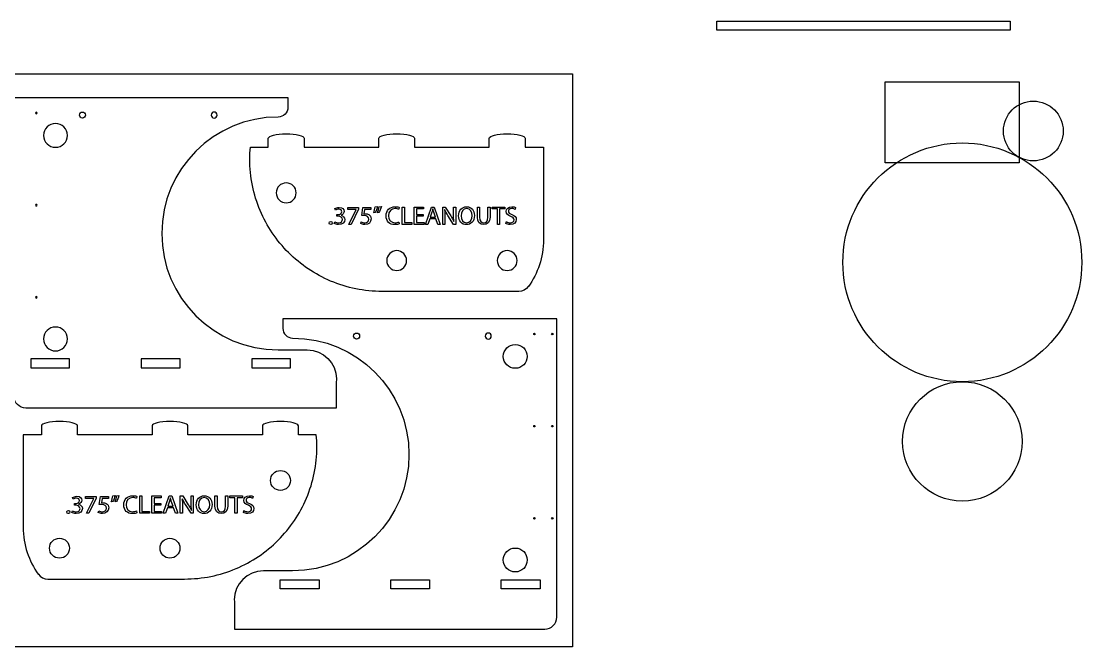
# Model space of a CAD drawing. Extents: x -964 to 14369, y 128 to 12314.
# Drawn here: x 7580 to 13974, y 128 to 3901 of the extents above; entities that cross this region are included whole.
import ezdxf

# ---------------------------------------------------------------- set-up
doc = ezdxf.new("R2010")
doc.units = 0
doc.layers.add('desk_2009', color=7, linetype='CONTINUOUS')

msp = doc.modelspace()

# ---------------------------------------------------------------- linework, layer by layer
at = {"layer": 'desk_2009', "color": 7}
for points in [[(13542.453, 3847.0664), (11773.944, 3846.9064), (11773.934, 3900.9064), (13542.448, 3901.0664), (13542.453, 3847.0664), (13542.453, 3847.0664), (11773.944, 3846.9064), (11773.934, 3900.9064), (13542.448, 3901.0664), (13542.453, 3847.0664), (13542.453, 3847.0664)], [(9475.1557, 2760.7038), (9471.5857, 2770.6398)], [(9613.3223, 2776.6943), (9613.3223, 2767.6903), (9569.3883, 2675.7863), (9555.2613, 2675.7863), (9599.0403, 2765.0503), (9599.0403, 2765.3613), (9549.6733, 2765.3613), (9549.6733, 2776.6943), (9613.3223, 2776.6943), (9613.3223, 2776.6943)], [(9632.8846, 2728.2581), (9639.4046, 2776.6941), (9687.6846, 2776.6941), (9687.6846, 2765.2061), (9687.6846, 2765.2061)], [(9687.6846, 2765.2061), (9649.1846, 2765.2061), (9645.3036, 2739.2801)], [(9714.5442, 2781.6619), (9728.5152, 2783.2139), (9728.5152, 2783.2139)], [(9737.5192, 2781.6619), (9751.4922, 2783.2139), (9751.4922, 2783.2139)], [(9859.696, 2777.4712), (9856.437, 2766.4482)], [(9876.4648, 2780.4199), (9889.9708, 2780.4199), (9889.9708, 2687.1189), (9934.6808, 2687.1189), (9934.6808, 2675.7859), (9876.4648, 2675.7859), (9876.4648, 2780.4199), (9876.4648, 2780.4199)], [(10003.92, 2724.8428), (9963.246, 2724.8428), (9963.246, 2687.1188), (10008.577, 2687.1188), (10008.577, 2675.7858), (9949.74, 2675.7858), (9949.74, 2780.4198), (10006.248, 2780.4198), (10006.248, 2769.0868), (9963.246, 2769.0868), (9963.246, 2736.0208), (10003.92, 2736.0208), (10003.92, 2724.8428), (10003.92, 2724.8428)], [(10043.043, 2708.6969), (10032.176, 2675.7859), (10018.205, 2675.7859), (10053.755, 2780.4199), (10070.056, 2780.4199), (10105.762, 2675.7859), (10091.325, 2675.7859), (10080.147, 2708.6969), (10043.043, 2708.6969), (10043.043, 2708.6969)], [(10056.084, 2749.5259), (10045.838, 2719.2539), (10077.352, 2719.2539), (10077.352, 2719.2539)], [(10061.672, 2768.4659), (10061.363, 2768.4659)], [(10077.352, 2719.2539), (10067.106, 2749.3709)], [(10121.135, 2675.7861), (10121.135, 2780.4201), (10135.883, 2780.4201), (10169.416, 2727.4821)], [(10133.243, 2763.8081), (10132.778, 2763.6531)], [(10186.957, 2736.6411), (10186.957, 2780.4201), (10199.688, 2780.4201), (10199.688, 2675.7861), (10186.027, 2675.7861), (10152.804, 2728.8791)], [(10330.099, 2718.7879), (10330.099, 2780.4199), (10343.76, 2780.4199), (10343.76, 2780.4199)], [(10343.76, 2780.4199), (10343.76, 2718.4779)], [(10393.593, 2718.4779), (10393.593, 2780.4199), (10407.254, 2780.4199), (10407.254, 2719.4089)], [(10450.57, 2768.9316), (10418.745, 2768.9316), (10418.745, 2780.4196), (10496.211, 2780.4196), (10496.211, 2768.9316), (10464.231, 2768.9316), (10464.231, 2675.7856), (10450.57, 2675.7856), (10450.57, 2768.9316), (10450.57, 2768.9316)], [(10560.796, 2777.0052), (10557.071, 2765.9822)], [(9467.7037, 2680.9088), (9471.4297, 2691.4658), (9471.4297, 2691.4658)], [(9490.5247, 2724.8428), (9482.9177, 2724.8428), (9482.9177, 2735.0888), (9490.5247, 2735.0888)], [(9508.2227, 2730.5868), (9508.2227, 2730.2768)], [(9626.9856, 2680.2881), (9630.4006, 2690.6891)], [(9714.0782, 2746.4219), (9705.3852, 2745.4899)], [(9737.0542, 2746.4219), (9728.3602, 2745.4899)], [(9856.746, 2689.9132), (9859.541, 2679.2012), (9859.541, 2679.2012)], [(10133.864, 2720.4961), (10133.864, 2675.7861), (10121.135, 2675.7861), (10121.135, 2675.7861)], [(10188.199, 2693.4831), (10188.51, 2693.6391)], [(10501.649, 2680.9092), (10505.064, 2692.2422), (10505.064, 2692.2422)], [(9446.281, 2674.0781), (9446.127, 2674.0781), (9446.127, 2674.0781)], [(7893.4496, 1017.8894), (7889.8786, 1027.8254)], [(8031.6162, 1033.8799), (8031.6162, 1024.8759), (7987.6822, 932.9719), (7973.5552, 932.9719), (8017.3342, 1022.2359), (8017.3342, 1022.5469), (7967.9672, 1022.5469), (7967.9672, 1033.8799), (8031.6162, 1033.8799), (8031.6162, 1033.8799)], [(8051.1785, 985.4436), (8057.6985, 1033.8796), (8105.9785, 1033.8796), (8105.9785, 1022.3916), (8105.9785, 1022.3916)], [(8132.8381, 1038.8474), (8146.8091, 1040.3994), (8146.8091, 1040.3994)], [(8155.8131, 1038.8474), (8169.7861, 1040.3994), (8169.7861, 1040.3994)], [(8277.9899, 1034.6567), (8274.7309, 1023.6337)], [(8294.7588, 1037.6055), (8308.2648, 1037.6055), (8308.2648, 944.3045), (8352.9748, 944.3045), (8352.9748, 932.9715), (8294.7588, 932.9715), (8294.7588, 1037.6055), (8294.7588, 1037.6055)], [(8422.2139, 982.0283), (8381.5399, 982.0283), (8381.5399, 944.3043), (8426.8709, 944.3043), (8426.8709, 932.9713), (8368.0339, 932.9713), (8368.0339, 1037.6053), (8424.5419, 1037.6053), (8424.5419, 1026.2723), (8381.5399, 1026.2723), (8381.5399, 993.2063), (8422.2139, 993.2063), (8422.2139, 982.0283), (8422.2139, 982.0283)], [(8461.3365, 965.8825), (8450.4695, 932.9715), (8436.4985, 932.9715), (8472.0485, 1037.6055), (8488.3495, 1037.6055), (8524.0555, 932.9715), (8509.6185, 932.9715), (8498.4405, 965.8825), (8461.3365, 965.8825), (8461.3365, 965.8825)], [(8479.9655, 1025.6515), (8479.6565, 1025.6515)], [(8539.4287, 932.9717), (8539.4287, 1037.6057), (8554.1767, 1037.6057), (8587.7087, 984.6677)], [(8605.2517, 993.8267), (8605.2517, 1037.6057), (8617.9817, 1037.6057), (8617.9817, 932.9717), (8604.3207, 932.9717), (8571.0977, 986.0647)], [(8748.3927, 975.9735), (8748.3927, 1037.6055), (8762.0537, 1037.6055), (8762.0537, 1037.6055)], [(8762.0537, 1037.6055), (8762.0537, 975.6635)], [(8811.8867, 975.6635), (8811.8867, 1037.6055), (8825.5477, 1037.6055), (8825.5477, 976.5945)], [(8868.8643, 1026.1172), (8837.0393, 1026.1172), (8837.0393, 1037.6052), (8914.5053, 1037.6052), (8914.5053, 1026.1172), (8882.5253, 1026.1172), (8882.5253, 932.9712), (8868.8643, 932.9712), (8868.8643, 1026.1172), (8868.8643, 1026.1172)], [(8979.0894, 1034.1907), (8975.3644, 1023.1677)], [(7908.8186, 982.0284), (7901.2116, 982.0284), (7901.2116, 992.2744), (7908.8186, 992.2744)], [(7926.5166, 987.7724), (7926.5166, 987.4624)], [(8105.9785, 1022.3916), (8067.4785, 1022.3916), (8063.5975, 996.4656)], [(8132.3721, 1003.6074), (8123.6791, 1002.6754)], [(8155.3481, 1003.6074), (8146.6541, 1002.6754)], [(8474.3775, 1006.7115), (8464.1315, 976.4395), (8495.6455, 976.4395), (8495.6455, 976.4395)], [(8495.6455, 976.4395), (8485.3995, 1006.5565)], [(8552.1577, 977.6817), (8552.1577, 932.9717), (8539.4287, 932.9717), (8539.4287, 932.9717)], [(8551.5367, 1020.9937), (8551.0717, 1020.8387)], [(7864.5749, 931.2637), (7864.4199, 931.2637), (7864.4199, 931.2637)], [(7885.9976, 938.0944), (7889.7236, 948.6514), (7889.7236, 948.6514)], [(8045.2795, 937.4736), (8048.6945, 947.8746)], [(8275.0399, 947.0987), (8277.8359, 936.3867), (8277.8359, 936.3867)], [(8606.4927, 950.6687), (8606.8037, 950.8247)], [(8919.9424, 938.0947), (8923.3574, 949.4277), (8923.3574, 949.4277)]]:
    msp.add_lwpolyline(points, dxfattribs=at)
at = {"layer": 'desk_2009', "color": 1}
for points in [[(10904.046, 128), (7448.046, 128), (7448.046, 3584), (10904.046, 3584), (10904.046, 128), (10904.046, 128)], [(12788.206, 3535.776), (13595.816, 3535.776), (13595.816, 3045.982), (12788.206, 3045.982), (12788.206, 3535.776), (12788.206, 3535.776)], [(7536.6024, 1640.001), (7536.6024, 3440), (9188.1084, 3440), (9188.1084, 3440)], [(9188.1084, 3440), (9188.1084, 3381.5)], [(7667.1025, 3347.3799), (7667.1025, 3347.3799)], [(7967.8438, 3335.1191), (7967.8438, 3335.1191)], [(8725.3613, 3335.1191), (8725.3613, 3335.1191)], [(9129.6084, 3323), (9129.6054, 3323), (9129.6034, 3323)], [(7715.0527, 3212.5117), (7715.0527, 3212.5117)], [(13861.313, 3238.748), (13861.313, 3238.748)], [(8961.6544, 3141.1738), (9069.9424, 3141.1738), (9069.9424, 3195.1738)], [(9285.9424, 3195.1738), (9285.9424, 3141.1738), (9735.9424, 3141.1738), (9735.9424, 3195.1738), (9735.9424, 3195.1738)], [(9951.9424, 3195.1738), (9951.9424, 3141.1738), (10401.9424, 3141.1738), (10401.9424, 3195.1738)], [(10617.9424, 3195.1738), (10617.9424, 3141.1738), (10728.1924, 3141.1738), (10728.1924, 2583.1738)], [(9177.9404, 2925.6875), (9177.9404, 2925.6875)], [(7667.1025, 2791.6094), (7667.1025, 2791.6094)], [(9843.9404, 2517.2949), (9843.9404, 2517.2949)], [(10509.94, 2517.2949), (10509.94, 2517.2949)], [(13973.554, 2446.7471), (13973.554, 2446.7471)], [(10579.3364, 2271.4158), (9756.1944, 2271.4158)], [(10637.5534, 2300.4878), (10637.1394, 2300.4878)], [(7676.1025, 2235.8379), (7676.1025, 2235.8379)], [(9157.5234, 2106.999), (9157.5234, 2048.499)], [(10809.0294, 307), (10809.0294, 2106.999), (9157.5234, 2106.999), (9157.5234, 2106.999)], [(7715.0527, 1984.5107), (7715.0527, 1984.5107)], [(9216.0234, 1989.999), (9216.0264, 1989.999), (9216.0284, 1989.999)], [(9620.2705, 2002.1182), (9620.2705, 2002.1182)], [(10377.788, 2002.1182), (10377.788, 2002.1182)], [(10678.529, 2014.3789), (10678.529, 2014.3789)], [(10786.529, 2014.3789), (10786.529, 2014.3789)], [(9129.6034, 1919.001), (9305.1034, 1919.001)], [(7871.854, 1865.001), (7637.854, 1865.001), (7637.854, 1811), (7871.854, 1811), (7871.854, 1865.001), (7871.854, 1865.001)], [(8537.854, 1865.001), (8303.854, 1865.001), (8303.854, 1811), (8537.854, 1811), (8537.854, 1865.001), (8537.854, 1865.001)], [(9203.854, 1865.001), (8969.854, 1865.001), (8969.854, 1811), (9203.854, 1811), (9203.854, 1865.001), (9203.854, 1865.001)], [(10630.579, 1879.5107), (10630.579, 1879.5107)], [(9479.9664, 1728.591), (9479.9664, 1568.001), (7608.6034, 1568.001), (7608.6024, 1568.001)], [(7703.1211, 1460.6113), (7703.1211, 1406.6113), (7592.8711, 1406.6113), (7592.8711, 848.6113)], [(8369.1211, 1460.6113), (8369.1211, 1406.6113), (7919.1211, 1406.6113), (7919.1211, 1460.6113)], [(9035.1211, 1460.6113), (9035.1211, 1406.6113), (8585.1211, 1406.6113), (8585.1211, 1460.6113), (8585.1211, 1460.6113)], [(9359.4091, 1406.6113), (9251.1211, 1406.6113), (9251.1211, 1460.6113)], [(10678.529, 1458.6084), (10678.529, 1458.6084)], [(10786.529, 1458.6084), (10786.529, 1458.6084)], [(13613.554, 1366.748), (13613.554, 1366.748)], [(9143.123, 1191.125), (9143.123, 1191.125)], [(10669.529, 902.8369), (10669.529, 902.8369)], [(10777.529, 902.8369), (10777.529, 902.8369)], [(7811.123, 782.7324), (7811.123, 782.7324)], [(8477.123, 782.7324), (8477.123, 782.7324)], [(10630.579, 651.5098), (10630.579, 651.5098)], [(9216.0284, 586), (9040.5284, 586)], [(7683.5101, 565.9253), (7683.9241, 565.9253)], [(7741.7281, 536.8533), (8564.8691, 536.8533)], [(9141.778, 532), (9375.778, 532), (9375.778, 477.999), (9141.778, 477.999), (9141.778, 532), (9141.778, 532)], [(9807.778, 532), (10041.778, 532), (10041.778, 477.999), (9807.778, 477.999), (9807.778, 532), (9807.778, 532)], [(10473.778, 532), (10707.778, 532), (10707.778, 477.999), (10473.778, 477.999), (10473.778, 532), (10473.778, 532)], [(8865.6654, 395.59), (8865.6654, 235), (10737.0284, 235), (10737.0294, 235)]]:
    msp.add_lwpolyline(points, dxfattribs=at)
for points in [[(13501.313, 3238.748), (13501.313, 3338.159), (13581.901, 3418.748), (13681.313, 3418.748)], [(13681.313, 3418.748), (13780.723, 3418.748), (13861.313, 3338.159), (13861.313, 3238.748)], [(7671.6025, 3351.8799), (7669.1175, 3351.8799), (7667.1025, 3349.8649), (7667.1025, 3347.3799)], [(7667.1025, 3347.3799), (7667.1025, 3344.8949), (7669.1175, 3342.8799), (7671.6025, 3342.8799)], [(7676.1025, 3347.3799), (7676.1025, 3349.8649), (7674.0875, 3351.8799), (7671.6025, 3351.8799)], [(7671.6025, 3342.8799), (7674.0875, 3342.8799), (7676.1025, 3344.8949), (7676.1025, 3347.3799)], [(7931.8438, 3335.1191), (7931.8438, 3345.0601), (7939.9028, 3353.1191), (7949.8438, 3353.1191)], [(7949.8438, 3317.1191), (7939.9028, 3317.1191), (7931.8438, 3325.1781), (7931.8438, 3335.1191)], [(7949.8438, 3353.1191), (7959.7848, 3353.1191), (7967.8438, 3345.0601), (7967.8438, 3335.1191)], [(7967.8438, 3335.1191), (7967.8438, 3325.1781), (7959.7848, 3317.1191), (7949.8438, 3317.1191)], [(8743.3613, 3353.1191), (8733.4203, 3353.1191), (8725.3613, 3345.0601), (8725.3613, 3335.1191)], [(8725.3613, 3335.1191), (8725.3613, 3325.1781), (8733.4203, 3317.1191), (8743.3613, 3317.1191)], [(8761.3613, 3335.1191), (8761.3613, 3345.0601), (8753.3023, 3353.1191), (8743.3613, 3353.1191)], [(8743.3613, 3317.1191), (8753.3023, 3317.1191), (8761.3613, 3325.1781), (8761.3613, 3335.1191)], [(9188.1084, 3381.5), (9188.1084, 3349.191), (9161.9184, 3323), (9129.6084, 3323)], [(7787.0527, 3284.5117), (7747.2877, 3284.5117), (7715.0527, 3252.2767), (7715.0527, 3212.5117)], [(7859.0527, 3212.5117), (7859.0527, 3252.2767), (7826.8177, 3284.5117), (7787.0527, 3284.5117)], [(9129.6034, 3323), (8741.9024, 3322.998), (8427.6084, 3008.703), (8427.6084, 2621)], [(7715.0527, 3212.5117), (7715.0527, 3172.7467), (7747.2877, 3140.5117), (7787.0527, 3140.5117)], [(7787.0527, 3140.5117), (7826.8177, 3140.5117), (7859.0527, 3172.7467), (7859.0527, 3212.5117)], [(9069.9424, 3195.1738), (9069.9424, 3210.0848), (9118.2964, 3222.1738), (9177.9424, 3222.1738)], [(9177.9424, 3222.1738), (9237.5894, 3222.1738), (9285.9424, 3210.0848), (9285.9424, 3195.1738)], [(9735.9424, 3195.1738), (9735.9424, 3210.0848), (9784.2964, 3222.1738), (9843.9424, 3222.1738)], [(9843.9424, 3222.1738), (9903.5894, 3222.1738), (9951.9424, 3210.0848), (9951.9424, 3195.1738)], [(10401.9424, 3195.1738), (10401.9424, 3210.0848), (10450.2964, 3222.1738), (10509.9424, 3222.1738)], [(10509.9424, 3222.1738), (10569.5894, 3222.1738), (10617.9424, 3210.0848), (10617.9424, 3195.1738)], [(13681.313, 3058.748), (13581.901, 3058.748), (13501.313, 3139.336), (13501.313, 3238.748)], [(13861.313, 3238.748), (13861.313, 3139.336), (13780.723, 3058.748), (13681.313, 3058.748)], [(8958.4344, 3069.1758), (8958.4344, 3093.2018), (8959.5204, 3117.2628), (8961.6544, 3141.1738)], [(12533.554, 2446.7471), (12533.554, 2844.3931), (12855.908, 3166.7481), (13253.554, 3166.7481)], [(13253.554, 3166.7481), (13651.199, 3166.7481), (13973.554, 2844.3931), (13973.554, 2446.7471)], [(9021.0534, 2758.7028), (8979.5024, 2856.9448), (8958.4344, 2961.4028), (8958.4344, 3069.1758)], [(9177.9404, 2925.6875), (9144.8384, 2925.6875), (9118.0024, 2898.8515), (9118.0024, 2865.7475)], [(9237.8834, 2865.7475), (9237.8834, 2898.8515), (9211.0464, 2925.6875), (9177.9404, 2925.6875)], [(9118.0024, 2865.7475), (9118.0024, 2832.6425), (9144.8384, 2805.8065), (9177.9404, 2805.8065)], [(9177.9404, 2805.8065), (9211.0464, 2805.8065), (9237.8834, 2832.6425), (9237.8834, 2865.7475)], [(7671.6025, 2796.1094), (7669.1175, 2796.1094), (7667.1025, 2794.0934), (7667.1025, 2791.6094)], [(7667.1025, 2791.6094), (7667.1025, 2789.1234), (7669.1175, 2787.1094), (7671.6025, 2787.1094)], [(7676.1025, 2791.6094), (7676.1025, 2794.0934), (7674.0875, 2796.1094), (7671.6025, 2796.1094)], [(7671.6025, 2787.1094), (7674.0875, 2787.1094), (7676.1025, 2789.1234), (7676.1025, 2791.6094)], [(9192.0924, 2505.0728), (9118.7724, 2578.3938), (9061.2234, 2663.7288), (9021.0534, 2758.7028)], [(8427.6084, 2621), (8427.6084, 2233.3), (8741.9024, 1919.004), (9129.6034, 1919.001)], [(10728.1924, 2583.1738), (10728.1924, 2477.7298), (10694.6044, 2380.1348), (10637.5534, 2300.4878)], [(9445.7214, 2334.0348), (9350.7474, 2374.2048), (9265.4124, 2431.7538), (9192.0924, 2505.0728)], [(9843.9404, 2517.2949), (9810.8384, 2517.2949), (9784.0024, 2490.4589), (9784.0024, 2457.3549)], [(9903.8824, 2457.3549), (9903.8824, 2490.4589), (9877.0454, 2517.2949), (9843.9404, 2517.2949)], [(10509.94, 2517.2949), (10476.838, 2517.2949), (10450.002, 2490.4589), (10450.002, 2457.3549)], [(10569.882, 2457.3549), (10569.882, 2490.4589), (10543.045, 2517.2949), (10509.94, 2517.2949)], [(9784.0024, 2457.3549), (9784.0024, 2424.2499), (9810.8384, 2397.4139), (9843.9404, 2397.4139)], [(9843.9404, 2397.4139), (9877.0454, 2397.4139), (9903.8824, 2424.2499), (9903.8824, 2457.3549)], [(10450.002, 2457.3549), (10450.002, 2424.2499), (10476.838, 2397.4139), (10509.94, 2397.4139)], [(10509.94, 2397.4139), (10543.045, 2397.4139), (10569.882, 2424.2499), (10569.882, 2457.3549)], [(13253.554, 1726.7481), (12855.908, 1726.7481), (12533.554, 2049.1021), (12533.554, 2446.7471)], [(13973.554, 2446.7471), (13973.554, 2049.1021), (13651.199, 1726.7481), (13253.554, 1726.7481)], [(9756.1944, 2271.4158), (9648.4214, 2271.4158), (9543.9634, 2292.4828), (9445.7214, 2334.0348)], [(7671.6025, 2240.3379), (7669.1175, 2240.3379), (7667.1025, 2238.3219), (7667.1025, 2235.8379)], [(7676.1025, 2235.8379), (7676.1025, 2238.3219), (7674.0875, 2240.3379), (7671.6025, 2240.3379)], [(10637.1394, 2300.4878), (10624.0164, 2282.8468), (10603.0124, 2271.4158), (10579.3364, 2271.4158)], [(7667.1025, 2235.8379), (7667.1025, 2233.3519), (7669.1175, 2231.3379), (7671.6025, 2231.3379)], [(7671.6025, 2231.3379), (7674.0875, 2231.3379), (7676.1025, 2233.3519), (7676.1025, 2235.8379)], [(7787.0527, 2056.5107), (7747.2877, 2056.5107), (7715.0527, 2024.2757), (7715.0527, 1984.5107)], [(7859.0527, 1984.5107), (7859.0527, 2024.2757), (7826.8177, 2056.5107), (7787.0527, 2056.5107)], [(9157.5234, 2048.499), (9157.5234, 2016.19), (9183.7134, 1989.999), (9216.0234, 1989.999)], [(7715.0527, 1984.5107), (7715.0527, 1944.7457), (7747.2877, 1912.5107), (7787.0527, 1912.5107)], [(7787.0527, 1912.5107), (7826.8177, 1912.5107), (7859.0527, 1944.7457), (7859.0527, 1984.5107)], [(9216.0284, 1989.999), (9603.7294, 1989.997), (9918.0234, 1675.702), (9918.0234, 1287.999)], [(9584.2705, 2002.1182), (9584.2705, 2012.0592), (9592.3295, 2020.1182), (9602.2705, 2020.1182)], [(9602.2705, 1984.1182), (9592.3295, 1984.1182), (9584.2705, 1992.1772), (9584.2705, 2002.1182)], [(9602.2705, 2020.1182), (9612.2115, 2020.1182), (9620.2705, 2012.0592), (9620.2705, 2002.1182)], [(9620.2705, 2002.1182), (9620.2705, 1992.1772), (9612.2115, 1984.1182), (9602.2705, 1984.1182)], [(10395.788, 2020.1182), (10385.847, 2020.1182), (10377.788, 2012.0592), (10377.788, 2002.1182)], [(10377.788, 2002.1182), (10377.788, 1992.1772), (10385.847, 1984.1182), (10395.788, 1984.1182)], [(10413.788, 2002.1182), (10413.788, 2012.0592), (10405.729, 2020.1182), (10395.788, 2020.1182)], [(10395.788, 1984.1182), (10405.729, 1984.1182), (10413.788, 1992.1772), (10413.788, 2002.1182)], [(10669.529, 2014.3789), (10669.529, 2016.8639), (10671.544, 2018.8789), (10674.029, 2018.8789)], [(10674.029, 2009.8789), (10671.544, 2009.8789), (10669.529, 2011.8939), (10669.529, 2014.3789)], [(10674.029, 2018.8789), (10676.514, 2018.8789), (10678.529, 2016.8639), (10678.529, 2014.3789)], [(10678.529, 2014.3789), (10678.529, 2011.8939), (10676.514, 2009.8789), (10674.029, 2009.8789)], [(10777.529, 2014.3789), (10777.529, 2016.8639), (10779.544, 2018.8789), (10782.029, 2018.8789)], [(10782.029, 2009.8789), (10779.544, 2009.8789), (10777.529, 2011.8939), (10777.529, 2014.3789)], [(10782.029, 2018.8789), (10784.514, 2018.8789), (10786.529, 2016.8639), (10786.529, 2014.3789)], [(10786.529, 2014.3789), (10786.529, 2011.8939), (10784.514, 2009.8789), (10782.029, 2009.8789)], [(9305.1034, 1919.001), (9402.0294, 1919.001), (9480.6034, 1840.427), (9480.6034, 1743.501)], [(10486.579, 1879.5107), (10486.579, 1919.2757), (10518.814, 1951.5107), (10558.579, 1951.5107)], [(10558.579, 1951.5107), (10598.344, 1951.5107), (10630.579, 1919.2757), (10630.579, 1879.5107)], [(10558.579, 1807.5107), (10518.814, 1807.5107), (10486.579, 1839.7457), (10486.579, 1879.5107)], [(10630.579, 1879.5107), (10630.579, 1839.7457), (10598.344, 1807.5107), (10558.579, 1807.5107)], [(9480.6034, 1743.501), (9480.6034, 1738.478), (9480.3804, 1733.507), (9479.9664, 1728.591)], [(12893.554, 1366.748), (12893.554, 1565.57), (13054.732, 1726.748), (13253.554, 1726.748)], [(13253.554, 1726.748), (13452.378, 1726.748), (13613.554, 1565.57), (13613.554, 1366.748)], [(7608.6024, 1568.001), (7568.8374, 1568.001), (7536.6024, 1600.236), (7536.6024, 1640.001)], [(7811.1211, 1487.6113), (7751.4741, 1487.6113), (7703.1211, 1475.5223), (7703.1211, 1460.6113)], [(7919.1211, 1460.6113), (7919.1211, 1475.5223), (7870.7671, 1487.6113), (7811.1211, 1487.6113)], [(8477.1211, 1487.6113), (8417.4741, 1487.6113), (8369.1211, 1475.5223), (8369.1211, 1460.6113)], [(8585.1211, 1460.6113), (8585.1211, 1475.5223), (8536.7671, 1487.6113), (8477.1211, 1487.6113)], [(9143.1211, 1487.6113), (9083.4741, 1487.6113), (9035.1211, 1475.5223), (9035.1211, 1460.6113)], [(9251.1211, 1460.6113), (9251.1211, 1475.5223), (9202.7671, 1487.6113), (9143.1211, 1487.6113)], [(9362.6291, 1334.6133), (9362.6291, 1358.6393), (9361.5431, 1382.7003), (9359.4091, 1406.6113)], [(10669.529, 1458.6084), (10669.529, 1461.0924), (10671.544, 1463.1084), (10674.029, 1463.1084)], [(10674.029, 1454.1084), (10671.544, 1454.1084), (10669.529, 1456.1224), (10669.529, 1458.6084)], [(10674.029, 1463.1084), (10676.514, 1463.1084), (10678.529, 1461.0924), (10678.529, 1458.6084)], [(10678.529, 1458.6084), (10678.529, 1456.1224), (10676.514, 1454.1084), (10674.029, 1454.1084)], [(10777.529, 1458.6084), (10777.529, 1461.0924), (10779.544, 1463.1084), (10782.029, 1463.1084)], [(10782.029, 1454.1084), (10779.544, 1454.1084), (10777.529, 1456.1224), (10777.529, 1458.6084)], [(10782.029, 1463.1084), (10784.514, 1463.1084), (10786.529, 1461.0924), (10786.529, 1458.6084)], [(10786.529, 1458.6084), (10786.529, 1456.1224), (10784.514, 1454.1084), (10782.029, 1454.1084)], [(13253.554, 1006.748), (13054.732, 1006.748), (12893.554, 1167.924), (12893.554, 1366.748)], [(13613.554, 1366.748), (13613.554, 1167.924), (13452.378, 1006.748), (13253.554, 1006.748)], [(9918.0234, 1287.999), (9918.0234, 900.299), (9603.7294, 586.003), (9216.0284, 586)], [(9300.0101, 1024.1403), (9341.5621, 1122.3823), (9362.6291, 1226.8403), (9362.6291, 1334.6133)], [(9083.18, 1131.185), (9083.18, 1164.289), (9110.017, 1191.125), (9143.123, 1191.125)], [(9143.123, 1191.125), (9176.225, 1191.125), (9203.061, 1164.289), (9203.061, 1131.185)], [(9143.123, 1071.244), (9110.017, 1071.244), (9083.18, 1098.08), (9083.18, 1131.185)], [(9203.061, 1131.185), (9203.061, 1098.08), (9176.225, 1071.244), (9143.123, 1071.244)], [(9128.9711, 770.5103), (9202.2911, 843.8313), (9259.8401, 929.1663), (9300.0101, 1024.1403)], [(10669.529, 902.8369), (10669.529, 905.3209), (10671.544, 907.3369), (10674.029, 907.3369)], [(10674.029, 898.3369), (10671.544, 898.3369), (10669.529, 900.3509), (10669.529, 902.8369)], [(10674.029, 907.3369), (10676.514, 907.3369), (10678.529, 905.3209), (10678.529, 902.8369)], [(10678.529, 902.8369), (10678.529, 900.3509), (10676.514, 898.3369), (10674.029, 898.3369)], [(10777.529, 902.8369), (10777.529, 905.3209), (10779.544, 907.3369), (10782.029, 907.3369)], [(10782.029, 898.3369), (10779.544, 898.3369), (10777.529, 900.3509), (10777.529, 902.8369)], [(10782.029, 907.3369), (10784.514, 907.3369), (10786.529, 905.3209), (10786.529, 902.8369)], [(10786.529, 902.8369), (10786.529, 900.3509), (10784.514, 898.3369), (10782.029, 898.3369)], [(7592.8711, 848.6113), (7592.8711, 743.1673), (7626.4591, 645.5723), (7683.5101, 565.9253)], [(7751.181, 722.7924), (7751.181, 755.8964), (7778.018, 782.7324), (7811.123, 782.7324)], [(7811.123, 782.7324), (7844.225, 782.7324), (7871.061, 755.8964), (7871.061, 722.7924)], [(8417.181, 722.7924), (8417.181, 755.8964), (8444.018, 782.7324), (8477.123, 782.7324)], [(8477.123, 782.7324), (8510.225, 782.7324), (8537.061, 755.8964), (8537.061, 722.7924)], [(8875.3421, 599.4723), (8970.3161, 639.6423), (9055.6511, 697.1913), (9128.9711, 770.5103)], [(7811.123, 662.8514), (7778.018, 662.8514), (7751.181, 689.6874), (7751.181, 722.7924)], [(7871.061, 722.7924), (7871.061, 689.6874), (7844.225, 662.8514), (7811.123, 662.8514)], [(8477.123, 662.8514), (8444.018, 662.8514), (8417.181, 689.6874), (8417.181, 722.7924)], [(8537.061, 722.7924), (8537.061, 689.6874), (8510.225, 662.8514), (8477.123, 662.8514)], [(10486.579, 651.5098), (10486.579, 691.2748), (10518.814, 723.5098), (10558.579, 723.5098)], [(10558.579, 723.5098), (10598.344, 723.5098), (10630.579, 691.2748), (10630.579, 651.5098)], [(10558.579, 579.5098), (10518.814, 579.5098), (10486.579, 611.7448), (10486.579, 651.5098)], [(10630.579, 651.5098), (10630.579, 611.7448), (10598.344, 579.5098), (10558.579, 579.5098)], [(8564.8691, 536.8533), (8672.6421, 536.8533), (8777.1001, 557.9203), (8875.3421, 599.4723)], [(9040.5284, 586), (8943.6024, 586), (8865.0284, 507.426), (8865.0284, 410.5)], [(7683.9241, 565.9253), (7697.0471, 548.2843), (7718.0511, 536.8533), (7741.7281, 536.8533)], [(8865.0284, 410.5), (8865.0284, 405.477), (8865.2524, 400.506), (8865.6654, 395.59)], [(10737.0294, 235), (10776.7944, 235), (10809.0294, 267.235), (10809.0294, 307)]]:
    msp.add_open_spline(points, degree=3, dxfattribs=at)
at = {"layer": 'desk_2009', "color": 7}
for points in [[(9471.5857, 2770.6398), (9476.8637, 2774.5208), (9487.1097, 2778.4018), (9497.9767, 2778.4018)], [(9495.3367, 2767.3798), (9487.2647, 2767.3798), (9479.5017, 2763.8088), (9475.1557, 2760.7038)], [(9490.5247, 2735.0888), (9500.4597, 2735.0888), (9513.0347, 2740.2118), (9513.0347, 2752.1658)], [(9513.0347, 2752.1658), (9513.0347, 2760.2378), (9507.9117, 2767.3798), (9495.3367, 2767.3798)], [(9497.9767, 2778.4018), (9517.8477, 2778.4018), (9526.8517, 2766.6038), (9526.8517, 2754.3388)], [(9526.8517, 2754.3388), (9526.8517, 2743.9378), (9520.6417, 2735.0888), (9508.2227, 2730.5868)], [(9705.3852, 2745.4899), (9708.6442, 2754.4939), (9712.8362, 2770.6399), (9714.5442, 2781.6619)], [(9728.5152, 2783.2139), (9724.9452, 2770.3289), (9718.2692, 2753.5629), (9714.0782, 2746.4219)], [(9728.3602, 2745.4899), (9731.7762, 2754.4939), (9735.8122, 2770.6399), (9737.5192, 2781.6619)], [(9751.4922, 2783.2139), (9747.9212, 2770.3289), (9741.2462, 2753.5629), (9737.0542, 2746.4219)], [(9780.212, 2727.1722), (9780.212, 2759.9282), (9802.411, 2782.1282), (9834.857, 2782.1282)], [(9835.323, 2770.7952), (9810.795, 2770.7952), (9794.494, 2755.1152), (9794.494, 2727.6382)], [(9834.857, 2782.1282), (9847.897, 2782.1282), (9856.127, 2779.3332), (9859.696, 2777.4712)], [(9856.437, 2766.4482), (9851.313, 2768.9312), (9844.017, 2770.7952), (9835.323, 2770.7952)], [(10061.363, 2768.4659), (10059.81, 2762.2569), (10058.102, 2755.8919), (10056.084, 2749.5259)], [(10067.106, 2749.3709), (10064.778, 2756.2019), (10063.225, 2762.4119), (10061.672, 2768.4659)], [(10132.778, 2763.6531), (10133.554, 2750.4581), (10133.864, 2737.8841), (10133.864, 2720.4961)], [(10152.804, 2728.8791), (10145.508, 2740.5221), (10138.522, 2752.4761), (10133.243, 2763.8081)], [(10217.078, 2727.1714), (10217.078, 2760.3934), (10237.726, 2782.1284), (10265.669, 2782.1284)], [(10265.048, 2771.1054), (10242.694, 2771.1054), (10231.516, 2750.4584), (10231.516, 2727.4824)], [(10298.426, 2728.5684), (10298.426, 2749.3714), (10287.559, 2771.1054), (10265.048, 2771.1054)], [(10265.669, 2782.1284), (10294.234, 2782.1284), (10312.709, 2760.2384), (10312.709, 2729.1894)], [(10503.822, 2753.7182), (10503.822, 2770.0182), (10517.329, 2782.1282), (10537.665, 2782.1282)], [(10531.456, 2724.0662), (10514.378, 2730.1212), (10503.822, 2738.9702), (10503.822, 2753.7182)], [(10537.2, 2770.9502), (10522.917, 2770.9502), (10517.483, 2762.4122), (10517.483, 2755.2702)], [(10517.483, 2755.2702), (10517.483, 2745.4902), (10523.848, 2740.6782), (10538.286, 2735.0892)], [(10557.071, 2765.9822), (10553.655, 2767.8452), (10546.669, 2770.9502), (10537.2, 2770.9502)], [(10537.665, 2782.1282), (10548.377, 2782.1282), (10556.139, 2779.6432), (10560.796, 2777.0052)], [(9437.121, 2683.8581), (9437.121, 2689.6021), (9441.003, 2693.6391), (9446.436, 2693.6391)], [(9446.436, 2693.6391), (9451.869, 2693.6391), (9455.596, 2689.6021), (9455.596, 2683.8581)], [(9471.4297, 2691.4658), (9475.3107, 2688.9818), (9484.3147, 2685.1008), (9493.7837, 2685.1008)], [(9516.6057, 2704.6608), (9516.4507, 2718.7878), (9503.7197, 2724.8428), (9490.5247, 2724.8428)], [(9493.7837, 2685.1008), (9511.3267, 2685.1008), (9516.7607, 2696.2788), (9516.6057, 2704.6608)], [(9530.7327, 2704.3508), (9530.7327, 2688.2058), (9518.1587, 2674.0778), (9493.9397, 2674.0778)], [(9508.2227, 2730.2768), (9520.6417, 2727.7928), (9530.7327, 2718.4778), (9530.7327, 2704.3508)], [(9630.4006, 2690.6891), (9634.5916, 2688.2061), (9642.8206, 2685.1011), (9651.9796, 2685.1011)], [(9646.8566, 2729.3451), (9641.1126, 2729.3451), (9636.6106, 2728.7241), (9632.8846, 2728.2581)], [(9645.3036, 2739.2801), (9647.6326, 2739.5911), (9649.8056, 2739.9011), (9653.5316, 2739.9011)], [(9675.8866, 2706.9901), (9675.7316, 2720.0301), (9667.0386, 2729.3451), (9646.8566, 2729.3451)], [(9651.9796, 2685.1011), (9664.8646, 2685.1011), (9675.8866, 2693.4831), (9675.8866, 2706.9901)], [(9689.7036, 2708.5421), (9689.7036, 2688.8261), (9674.0236, 2674.0781), (9652.1346, 2674.0781)], [(9653.5316, 2739.9011), (9661.2936, 2739.9011), (9669.0556, 2738.1931), (9675.2656, 2734.4681)], [(9675.2656, 2734.4681), (9683.1826, 2729.9661), (9689.7036, 2721.2721), (9689.7036, 2708.5421)], [(9831.907, 2674.0782), (9802.411, 2674.0782), (9780.212, 2692.8632), (9780.212, 2727.1722)], [(9794.494, 2727.6382), (9794.494, 2702.0222), (9809.242, 2685.5662), (9834.702, 2685.5662)], [(9834.702, 2685.5662), (9842.93, 2685.5662), (9851.313, 2687.2742), (9856.746, 2689.9132)], [(10169.416, 2727.4821), (10177.177, 2715.2181), (10183.232, 2704.1951), (10188.199, 2693.4831)], [(10188.51, 2693.6391), (10187.268, 2707.6111), (10186.957, 2720.3411), (10186.957, 2736.6411)], [(10264.117, 2674.0784), (10236.484, 2674.0784), (10217.078, 2695.5024), (10217.078, 2727.1714)], [(10231.516, 2727.4824), (10231.516, 2705.1274), (10243.625, 2685.1004), (10264.893, 2685.1004)], [(10312.709, 2729.1894), (10312.709, 2693.1724), (10290.819, 2674.0784), (10264.117, 2674.0784)], [(10264.893, 2685.1004), (10286.317, 2685.1004), (10298.426, 2704.8164), (10298.426, 2728.5684)], [(10367.668, 2674.0779), (10346.243, 2674.0779), (10330.099, 2686.3429), (10330.099, 2718.7879)], [(10343.76, 2718.4779), (10343.76, 2695.0359), (10354.161, 2685.1009), (10368.133, 2685.1009)], [(10407.254, 2719.4089), (10407.254, 2687.2739), (10390.334, 2674.0779), (10367.668, 2674.0779)], [(10368.133, 2685.1009), (10383.657, 2685.1009), (10393.593, 2695.3469), (10393.593, 2718.4779)], [(10505.064, 2692.2422), (10511.119, 2688.5152), (10519.967, 2685.4112), (10529.282, 2685.4112)], [(10564.988, 2704.3502), (10564.988, 2688.2062), (10553.034, 2674.0782), (10528.35, 2674.0782)], [(10529.282, 2685.4112), (10543.098, 2685.4112), (10551.171, 2692.7082), (10551.171, 2703.2632)], [(10551.171, 2703.2632), (10551.171, 2713.0442), (10545.583, 2718.6332), (10531.456, 2724.0662)], [(10538.286, 2735.0892), (10555.984, 2728.2582), (10564.988, 2719.7202), (10564.988, 2704.3502)], [(9446.127, 2674.0781), (9440.848, 2674.0781), (9437.121, 2678.2701), (9437.121, 2683.8581)], [(9455.596, 2683.8581), (9455.596, 2678.2701), (9452.024, 2674.0781), (9446.281, 2674.0781)], [(9493.9397, 2674.0778), (9482.6077, 2674.0778), (9472.6717, 2677.6498), (9467.7037, 2680.9088)], [(9652.1346, 2674.0781), (9641.1126, 2674.0781), (9631.7976, 2677.1841), (9626.9856, 2680.2881)], [(9859.541, 2679.2012), (9854.573, 2676.7182), (9844.638, 2674.0782), (9831.907, 2674.0782)], [(10528.35, 2674.0782), (10518.259, 2674.0782), (10507.238, 2677.1832), (10501.649, 2680.9092)], [(7889.8786, 1027.8254), (7895.1576, 1031.7064), (7905.4036, 1035.5874), (7916.2706, 1035.5874)], [(7913.6306, 1024.5654), (7905.5586, 1024.5654), (7897.7956, 1020.9944), (7893.4496, 1017.8894)], [(7931.3286, 1009.3514), (7931.3286, 1017.4234), (7926.2056, 1024.5654), (7913.6306, 1024.5654)], [(7916.2706, 1035.5874), (7936.1416, 1035.5874), (7945.1456, 1023.7894), (7945.1456, 1011.5244)], [(8123.6791, 1002.6754), (8126.9381, 1011.6794), (8131.1301, 1027.8254), (8132.8381, 1038.8474)], [(8146.8091, 1040.3994), (8143.2391, 1027.5144), (8136.5631, 1010.7484), (8132.3721, 1003.6074)], [(8146.6541, 1002.6754), (8150.0701, 1011.6794), (8154.1061, 1027.8254), (8155.8131, 1038.8474)], [(8169.7861, 1040.3994), (8166.2151, 1027.5144), (8159.5401, 1010.7484), (8155.3481, 1003.6074)], [(8198.5059, 984.3577), (8198.5059, 1017.1137), (8220.7049, 1039.3137), (8253.1509, 1039.3137)], [(8253.6169, 1027.9807), (8229.0889, 1027.9807), (8212.7879, 1012.3007), (8212.7879, 984.8237)], [(8253.1509, 1039.3137), (8266.1909, 1039.3137), (8274.4199, 1036.5187), (8277.9899, 1034.6567)], [(8274.7309, 1023.6337), (8269.6069, 1026.1167), (8262.3109, 1027.9807), (8253.6169, 1027.9807)], [(8479.6565, 1025.6515), (8478.1035, 1019.4425), (8476.3955, 1013.0775), (8474.3775, 1006.7115)], [(8485.3995, 1006.5565), (8483.0715, 1013.3875), (8481.5185, 1019.5975), (8479.9655, 1025.6515)], [(8635.3716, 984.357), (8635.3716, 1017.579), (8656.0196, 1039.314), (8683.9626, 1039.314)], [(8683.3416, 1028.291), (8660.9876, 1028.291), (8649.8096, 1007.644), (8649.8096, 984.668)], [(8716.7196, 985.754), (8716.7196, 1006.557), (8705.8526, 1028.291), (8683.3416, 1028.291)], [(8683.9626, 1039.314), (8712.5276, 1039.314), (8731.0016, 1017.424), (8731.0016, 986.375)], [(8922.1154, 1010.9037), (8922.1154, 1027.2037), (8935.6224, 1039.3137), (8955.9594, 1039.3137)], [(8955.4934, 1028.1357), (8941.2104, 1028.1357), (8935.7764, 1019.5977), (8935.7764, 1012.4557)], [(8975.3644, 1023.1677), (8971.9484, 1025.0307), (8964.9624, 1028.1357), (8955.4934, 1028.1357)], [(8955.9594, 1039.3137), (8966.6704, 1039.3137), (8974.4324, 1036.8287), (8979.0894, 1034.1907)], [(7908.8186, 992.2744), (7918.7536, 992.2744), (7931.3286, 997.3974), (7931.3286, 1009.3514)], [(7934.8996, 961.8464), (7934.7446, 975.9734), (7922.0136, 982.0284), (7908.8186, 982.0284)], [(7912.0776, 942.2864), (7929.6206, 942.2864), (7935.0546, 953.4644), (7934.8996, 961.8464)], [(7949.0266, 961.5364), (7949.0266, 945.3914), (7936.4526, 931.2634), (7912.2336, 931.2634)], [(7945.1456, 1011.5244), (7945.1456, 1001.1234), (7938.9356, 992.2744), (7926.5166, 987.7724)], [(7926.5166, 987.4624), (7938.9356, 984.9784), (7949.0266, 975.6634), (7949.0266, 961.5364)], [(8065.1505, 986.5306), (8059.4065, 986.5306), (8054.9045, 985.9096), (8051.1785, 985.4436)], [(8063.5975, 996.4656), (8065.9265, 996.7766), (8068.0995, 997.0866), (8071.8255, 997.0866)], [(8094.1805, 964.1756), (8094.0255, 977.2156), (8085.3325, 986.5306), (8065.1505, 986.5306)], [(8070.2735, 942.2866), (8083.1585, 942.2866), (8094.1805, 950.6686), (8094.1805, 964.1756)], [(8107.9975, 965.7276), (8107.9975, 946.0116), (8092.3175, 931.2636), (8070.4285, 931.2636)], [(8071.8255, 997.0866), (8079.5875, 997.0866), (8087.3495, 995.3786), (8093.5595, 991.6536)], [(8093.5595, 991.6536), (8101.4765, 987.1516), (8107.9975, 978.4576), (8107.9975, 965.7276)], [(8250.2009, 931.2637), (8220.7049, 931.2637), (8198.5059, 950.0487), (8198.5059, 984.3577)], [(8212.7879, 984.8237), (8212.7879, 959.2077), (8227.5359, 942.7517), (8252.9959, 942.7517)], [(8551.0717, 1020.8387), (8551.8477, 1007.6437), (8552.1577, 995.0697), (8552.1577, 977.6817)], [(8571.0977, 986.0647), (8563.8017, 997.7077), (8556.8157, 1009.6617), (8551.5367, 1020.9937)], [(8587.7087, 984.6677), (8595.4707, 972.4037), (8601.5257, 961.3807), (8606.4927, 950.6687)], [(8606.8037, 950.8247), (8605.5617, 964.7967), (8605.2517, 977.5267), (8605.2517, 993.8267)], [(8682.4106, 931.264), (8654.7776, 931.264), (8635.3716, 952.688), (8635.3716, 984.357)], [(8649.8096, 984.668), (8649.8096, 962.313), (8661.9186, 942.286), (8683.1866, 942.286)], [(8731.0016, 986.375), (8731.0016, 950.358), (8709.1126, 931.264), (8682.4106, 931.264)], [(8683.1866, 942.286), (8704.6106, 942.286), (8716.7196, 962.002), (8716.7196, 985.754)], [(8785.9607, 931.2635), (8764.5367, 931.2635), (8748.3927, 943.5285), (8748.3927, 975.9735)], [(8762.0537, 975.6635), (8762.0537, 952.2215), (8772.4547, 942.2865), (8786.4267, 942.2865)], [(8825.5477, 976.5945), (8825.5477, 944.4595), (8808.6267, 931.2635), (8785.9607, 931.2635)], [(8786.4267, 942.2865), (8801.9507, 942.2865), (8811.8867, 952.5325), (8811.8867, 975.6635)], [(8949.7494, 981.2517), (8932.6714, 987.3067), (8922.1154, 996.1557), (8922.1154, 1010.9037)], [(8935.7764, 1012.4557), (8935.7764, 1002.6757), (8942.1414, 997.8637), (8956.5794, 992.2747)], [(8983.2814, 961.5357), (8983.2814, 945.3917), (8971.3274, 931.2637), (8946.6434, 931.2637)], [(8947.5754, 942.5967), (8961.3914, 942.5967), (8969.4644, 949.8937), (8969.4644, 960.4487)], [(8969.4644, 960.4487), (8969.4644, 970.2297), (8963.8774, 975.8187), (8949.7494, 981.2517)], [(8956.5794, 992.2747), (8974.2774, 985.4437), (8983.2814, 976.9057), (8983.2814, 961.5357)], [(7855.4149, 941.0437), (7855.4149, 946.7877), (7859.2969, 950.8247), (7864.7299, 950.8247)], [(7864.4199, 931.2637), (7859.1419, 931.2637), (7855.4149, 935.4557), (7855.4149, 941.0437)], [(7873.8899, 941.0437), (7873.8899, 935.4557), (7870.3179, 931.2637), (7864.5749, 931.2637)], [(7864.7299, 950.8247), (7870.1629, 950.8247), (7873.8899, 946.7877), (7873.8899, 941.0437)], [(7912.2336, 931.2634), (7900.9016, 931.2634), (7890.9656, 934.8354), (7885.9976, 938.0944)], [(7889.7236, 948.6514), (7893.6046, 946.1674), (7902.6086, 942.2864), (7912.0776, 942.2864)], [(8070.4285, 931.2636), (8059.4065, 931.2636), (8050.0915, 934.3696), (8045.2795, 937.4736)], [(8048.6945, 947.8746), (8052.8855, 945.3916), (8061.1145, 942.2866), (8070.2735, 942.2866)], [(8277.8359, 936.3867), (8272.8669, 933.9037), (8262.9319, 931.2637), (8250.2009, 931.2637)], [(8252.9959, 942.7517), (8261.2239, 942.7517), (8269.6069, 944.4597), (8275.0399, 947.0987)], [(8946.6434, 931.2637), (8936.5524, 931.2637), (8925.5314, 934.3687), (8919.9424, 938.0947)], [(8923.3574, 949.4277), (8929.4124, 945.7007), (8938.2604, 942.5967), (8947.5754, 942.5967)]]:
    msp.add_open_spline(points, degree=3, dxfattribs=at)

doc.saveas('drawing.dxf')
